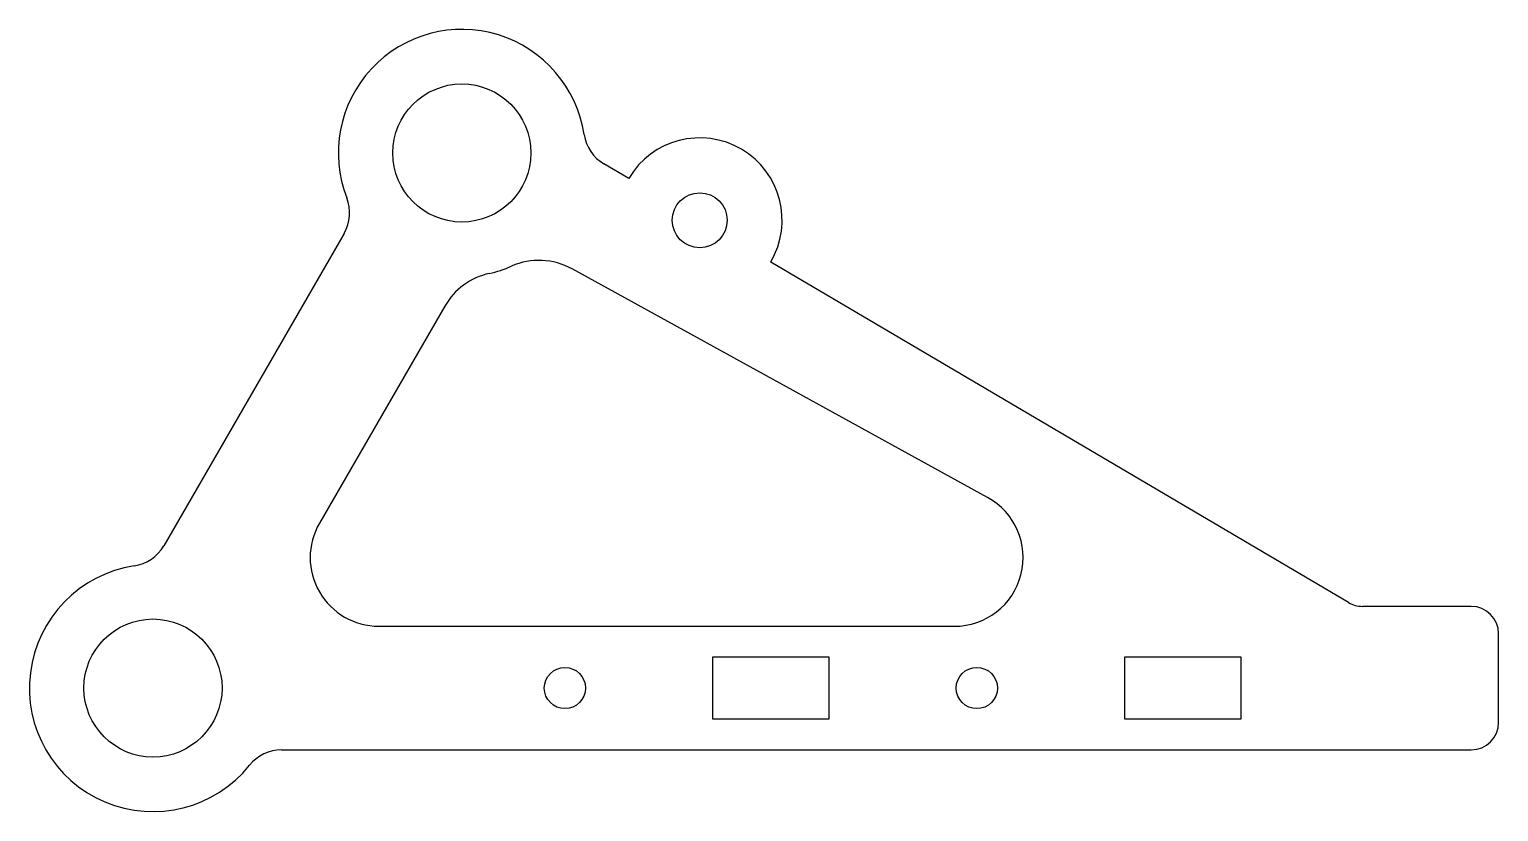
# Model space of a CAD drawing. Header units: millimetres. Extents: x -9 to 98, y -9 to 48.
import ezdxf

# ---------------------------------------------------------------- set-up
doc = ezdxf.new("R2010")
doc.units = ezdxf.units.MM

msp = doc.modelspace()

# ---------------------------------------------------------------- linework, layer by layer
at = {"color": 7, "linetype": 'Continuous', "lineweight": 25}
for p, q in [((34.65, 37.11), (32.84, 38.18)), ((13.92, 33.11), (0.79, 10.36)), ((60.78, 13.88), (30.52, 30.53)), ((87.07, 6.23), (44.99, 31.02)), ((21.26, 27.82), (12.12, 12)), ((96, 5.95), (88.08, 5.95)), ((16.45, 4.5), (58.37, 4.5)), ((98, -2.5), (98, 3.95)), ((40.75, 2.25), (40.75, -2.25)), ((49.25, 2.25), (40.75, 2.25)), ((49.25, -2.25), (49.25, 2.25)), ((79.25, 2.25), (70.75, 2.25)), ((70.75, 2.25), (70.75, -2.25)), ((79.25, -2.25), (79.25, 2.25)), ((40.75, -2.25), (49.25, -2.25)), ((70.75, -2.25), (79.25, -2.25)), ((9.37, -4.5), (96, -4.5))]:
    msp.add_line(p, q, dxfattribs=at)
for centre, radius in [((22.5, 38.97), 5.03), ((39.82, 34.07), 2), ((0, 0), 5.03), ((30, 0), 1.5), ((60, 0), 1.5)]:
    msp.add_circle(centre, radius, dxfattribs=at)
for centre, radius, start, end in [((22.5, 38.97), 9, 8.5969, 201.3178), ((34.37, 40.76), 3, 188.5969, 239.4913), ((39.82, 34.07), 6, 329.4913, 149.4913), ((11.32, 34.61), 3, 330, 21.3178), ((28.11, 26.15), 5, 61.1827, 113.6309), ((25.59, 25.32), 5, 102.7321, 150), ((22.5, 38.97), 9, 282.7321, 293.6309), ((58.37, 9.5), 5, 270, 61.1827), ((16.45, 9.5), 5, 150, 270), ((-1.81, 11.86), 3, 278.6822, 330), ((0, 0), 9, 98.6822, 321.3178), ((88.08, 7.95), 2, 239.4913, 270), ((96, 3.95), 2, 0, 90), ((96, -2.5), 2, 270, 0), ((9.37, -7.5), 3, 90, 141.3178)]:
    msp.add_arc(centre, radius, start, end, dxfattribs=at)

doc.saveas('drawing.dxf')
